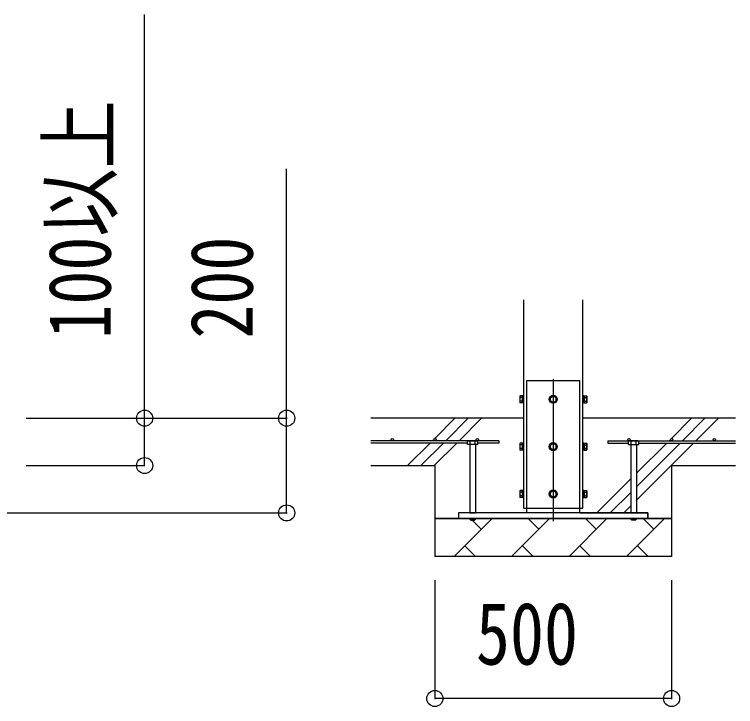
# Model space of a CAD drawing. Units: millimetres, scale not verified. Extents: x -16820 to 16820, y -11880 to 11880.
# Drawn here: x -3147 to -1624, y -7420 to -5958 of the extents above; entities that cross this region are included whole.
import ezdxf
from ezdxf.enums import TextEntityAlignment as Align

# ---------------------------------------------------------------- set-up
doc = ezdxf.new("R2010")
doc.units = ezdxf.units.MM
doc.header["$LTSCALE"] = 50
for name, color, linetype in [('0-3_YKK_11', 7, 'Continuous'), ('0-4_YKK_12', 2, 'Continuous'), ('0-5_YKK_13', 4, 'Continuous'), ('0-6_YKK_A1', 4, 'Continuous'), ('0-7_YKK_D', 6, 'Continuous')]:
    doc.layers.add(name, color=color, linetype=linetype)
doc.styles.add('ＭＳ ゴシック', font='')
doc.styles.get('ＭＳ ゴシック').set_extended_font_data('MS Gothic')

msp = doc.modelspace()

# ---------------------------------------------------------------- linework, layer by layer
at = {"layer": '0-3_YKK_11'}
for p, q in [((-2258.92, -7023), (-2208.92, -7023)), ((-1758.92, -7023), (-1808.92, -7023))]:
    msp.add_line(p, q, dxfattribs=at)
at = {"layer": '0-4_YKK_12'}
msp.add_line((-2008.92, -6728.5), (-2008.92, -7028.5), dxfattribs=at)
at = {"layer": '0-5_YKK_13'}
for p, q in [((-2064.92, -6731), (-1952.92, -6731)), ((-1952.92, -7001), (-1952.92, -6731)), ((-2079.62, -6764.51), (-2079.04, -6763.51)), ((-2079.62, -6764.51), (-2079.62, -6777.5)), ((-2079.62, -6777.5), (-2079.04, -6778.51)), ((-2074.12, -6763.51), (-2079.04, -6763.51)), ((-2074.12, -6767.25), (-2079.04, -6767.25)), ((-2074.12, -6774.75), (-2079.04, -6774.75)), ((-2074.12, -6763.51), (-2074.12, -6778.51)), ((-2072.52, -6763.96), (-2074.12, -6763.96)), ((-2074.12, -6770.5), (-2074.12, -6763.96)), ((-2074.12, -6770.5), (-2072.52, -6770.5)), ((-2074.12, -6771.5), (-2072.52, -6771.5)), ((-2074.12, -6778.05), (-2074.12, -6771.5)), ((-2074.12, -6778.05), (-2072.52, -6778.05)), ((-2072.52, -6770.5), (-2072.52, -6763.96)), ((-2072.52, -6778.05), (-2072.52, -6771.5)), ((-1945.32, -6763.95), (-1943.72, -6763.95)), ((-1945.32, -6770.5), (-1945.32, -6763.95)), ((-1943.72, -6770.5), (-1945.32, -6770.5)), ((-1943.72, -6771.5), (-1945.32, -6771.5)), ((-1945.32, -6778.05), (-1945.32, -6771.5)), ((-1943.72, -6778.05), (-1945.32, -6778.05)), ((-1943.72, -6763.49), (-1938.8, -6763.49)), ((-1943.72, -6763.49), (-1943.72, -6778.51)), ((-1943.72, -6770.5), (-1943.72, -6763.95)), ((-1943.72, -6767.25), (-1938.8, -6767.25)), ((-1943.72, -6778.05), (-1943.72, -6771.5)), ((-1943.72, -6774.75), (-1938.8, -6774.75)), ((-1938.22, -6764.5), (-1938.8, -6763.49)), ((-1938.22, -6777.5), (-1938.8, -6778.51)), ((-1938.22, -6764.5), (-1938.22, -6777.5)), ((-2074.12, -6778.51), (-2079.04, -6778.51)), ((-1943.72, -6778.51), (-1938.8, -6778.51)), ((-2188.42, -6858.5), (-2189.89, -6859.35)), ((-2188.42, -6858.5), (-2169.42, -6858.5)), ((-2184.92, -6866.5), (-2184.92, -7011)), ((-2184.41, -6866.5), (-2184.41, -6859.35)), ((-2173.44, -6866.5), (-2173.44, -6859.35)), ((-2172.92, -6866.5), (-2172.92, -7011)), ((-2169.42, -6858.5), (-2167.95, -6859.35)), ((-2167.95, -6866.5), (-2167.95, -6859.35)), ((-2079.62, -6864.51), (-2079.04, -6863.51)), ((-2079.62, -6864.51), (-2079.62, -6877.5)), ((-2074.12, -6863.51), (-2079.04, -6863.51)), ((-2074.12, -6867.25), (-2079.04, -6867.25)), ((-2074.12, -6863.51), (-2074.12, -6878.51)), ((-2072.52, -6863.96), (-2074.12, -6863.96)), ((-2074.12, -6870.5), (-2074.12, -6863.96)), ((-2072.52, -6870.5), (-2072.52, -6863.96)), ((-1945.32, -6863.95), (-1943.72, -6863.95)), ((-1945.32, -6870.5), (-1945.32, -6863.95)), ((-1943.72, -6863.49), (-1938.8, -6863.49)), ((-1943.72, -6863.49), (-1943.72, -6878.51)), ((-1943.72, -6870.5), (-1943.72, -6863.95)), ((-1943.72, -6867.25), (-1938.8, -6867.25)), ((-1938.22, -6864.5), (-1938.8, -6863.49)), ((-1938.22, -6864.5), (-1938.22, -6877.5)), ((-1848.42, -6858.5), (-1849.89, -6859.35)), ((-1849.89, -6866.5), (-1849.89, -6859.35)), ((-1829.42, -6858.5), (-1848.42, -6858.5)), ((-1844.92, -6866.5), (-1844.92, -7011)), ((-1844.41, -6866.5), (-1844.41, -6859.35)), ((-1833.44, -6866.5), (-1833.44, -6859.35)), ((-1832.92, -6866.5), (-1832.92, -7011)), ((-1829.42, -6858.5), (-1827.95, -6859.35)), ((-2079.62, -6877.5), (-2079.04, -6878.51)), ((-2074.12, -6874.75), (-2079.04, -6874.75)), ((-2074.12, -6878.51), (-2079.04, -6878.51)), ((-2074.12, -6870.5), (-2072.52, -6870.5)), ((-2074.12, -6871.5), (-2072.52, -6871.5)), ((-2074.12, -6878.05), (-2074.12, -6871.5)), ((-2074.12, -6878.05), (-2072.52, -6878.05)), ((-2072.52, -6878.05), (-2072.52, -6871.5)), ((-1943.72, -6870.5), (-1945.32, -6870.5)), ((-1943.72, -6871.5), (-1945.32, -6871.5)), ((-1945.32, -6878.05), (-1945.32, -6871.5)), ((-1943.72, -6878.05), (-1945.32, -6878.05)), ((-1943.72, -6878.05), (-1943.72, -6871.5)), ((-1943.72, -6874.75), (-1938.8, -6874.75)), ((-1943.72, -6878.51), (-1938.8, -6878.51)), ((-1938.22, -6877.5), (-1938.8, -6878.51)), ((-2079.62, -6964.51), (-2079.04, -6963.51)), ((-2079.62, -6964.51), (-2079.62, -6977.5)), ((-2074.12, -6963.51), (-2079.04, -6963.51)), ((-2074.12, -6967.25), (-2079.04, -6967.25)), ((-2074.12, -6974.75), (-2079.04, -6974.75)), ((-2074.12, -6963.51), (-2074.12, -6978.51)), ((-2072.52, -6963.96), (-2074.12, -6963.96)), ((-2074.12, -6970.5), (-2074.12, -6963.96)), ((-2074.12, -6970.5), (-2072.52, -6970.5)), ((-2074.12, -6971.5), (-2072.52, -6971.5)), ((-2074.12, -6978.05), (-2074.12, -6971.5)), ((-2072.52, -6970.5), (-2072.52, -6963.96)), ((-2072.52, -6978.05), (-2072.52, -6971.5)), ((-1945.32, -6963.95), (-1943.72, -6963.95)), ((-1945.32, -6970.5), (-1945.32, -6963.95)), ((-1943.72, -6970.5), (-1945.32, -6970.5)), ((-1943.72, -6971.5), (-1945.32, -6971.5)), ((-1945.32, -6978.05), (-1945.32, -6971.5)), ((-1943.72, -6963.49), (-1938.8, -6963.49)), ((-1943.72, -6963.49), (-1943.72, -6978.51)), ((-1943.72, -6970.5), (-1943.72, -6963.95)), ((-1943.72, -6967.25), (-1938.8, -6967.25)), ((-1943.72, -6978.05), (-1943.72, -6971.5)), ((-1943.72, -6974.75), (-1938.8, -6974.75)), ((-1938.22, -6964.5), (-1938.8, -6963.49)), ((-1938.22, -6964.5), (-1938.22, -6977.5)), ((-2079.62, -6977.5), (-2079.04, -6978.51)), ((-2074.12, -6978.51), (-2079.04, -6978.51)), ((-2074.12, -6978.05), (-2072.52, -6978.05)), ((-1943.72, -6978.05), (-1945.32, -6978.05)), ((-1943.72, -6978.51), (-1938.8, -6978.51)), ((-1938.22, -6977.5), (-1938.8, -6978.51)), ((-1952.92, -7011), (-1952.92, -7001)), ((-2184.92, -7011), (-2172.92, -7011)), ((-1832.92, -7011), (-1844.92, -7011)), ((-2184.92, -7024.5), (-2172.92, -7024.5)), ((-1832.92, -7024.5), (-1844.92, -7024.5))]:
    msp.add_line(p, q, dxfattribs=at)
for points in [[(-2064.92, -7011), (-2064.92, -7001), (-2064.92, -6731)], [(-2071.42, -6762.5), (-2072.52, -6762.5), (-2072.52, -6779.5), (-2071.42, -6779.5)], [(-1946.42, -6762.5), (-1945.32, -6762.5), (-1945.32, -6779.5), (-1946.42, -6779.5)], [(-2167.95, -6866.5), (-2189.89, -6866.5), (-2189.89, -6859.35)], [(-2071.42, -6862.5), (-2072.52, -6862.5), (-2072.52, -6879.5), (-2071.42, -6879.5)], [(-1946.42, -6862.5), (-1945.32, -6862.5), (-1945.32, -6879.5), (-1946.42, -6879.5)], [(-1849.89, -6866.5), (-1827.95, -6866.5), (-1827.95, -6859.35)], [(-2071.42, -6962.5), (-2072.52, -6962.5), (-2072.52, -6979.5), (-2071.42, -6979.5)], [(-1946.42, -6962.5), (-1945.32, -6962.5), (-1945.32, -6979.5), (-1946.42, -6979.5)], [(-2184.92, -7023), (-2184.92, -7024.5), (-2182.92, -7026.5), (-2174.92, -7026.5)], [(-2172.92, -7023), (-2172.92, -7024.5), (-2174.92, -7026.5)], [(-1844.92, -7023), (-1844.92, -7024.5), (-1842.92, -7026.5)], [(-1832.92, -7023), (-1832.92, -7024.5), (-1834.92, -7026.5), (-1842.92, -7026.5)]]:
    msp.add_lwpolyline(points, dxfattribs=at)
for points in [[(-2008.92, -6763.49), (-2015.42, -6767.25), (-2015.42, -6774.75), (-2008.92, -6778.51), (-2002.42, -6774.75), (-2002.42, -6767.25)], [(-2008.92, -6863.49), (-2015.42, -6867.25), (-2015.42, -6874.75), (-2008.92, -6878.51), (-2002.42, -6874.75), (-2002.42, -6867.25)], [(-2008.92, -6963.49), (-2015.42, -6967.25), (-2015.42, -6974.75), (-2008.92, -6978.51), (-2002.42, -6974.75), (-2002.42, -6967.25)], [(-2208.92, -7023), (-1808.92, -7023), (-1808.92, -7011), (-2208.92, -7011)]]:
    msp.add_lwpolyline(points, close=True, dxfattribs=at)
for centre, radius in [((-2008.92, -6771), 8.5), ((-2008.92, -6771), 6.5), ((-2008.92, -6871), 8.5), ((-2008.92, -6871), 6.5), ((-2008.92, -6971), 8.5), ((-2008.92, -6971), 6.5)]:
    msp.add_circle(centre, radius, dxfattribs=at)
for centre, radius, start, end in [((-2076.32, -6765.38), 3.31, 145.51973, 214.48027), ((-2067.2, -6771), 12.42, 162.41205, 197.58795), ((-2076.3, -6776.63), 3.32, 145.61575, 214.38425), ((-2008.92, -6771), 7.05, 157.21814, 202.78186), ((-2008.92, -6771), 7.05, 97.21814, 142.78186), ((-2008.92, -6771), 7.05, 217.21814, 262.78186), ((-2008.92, -6771), 7.05, 37.21814, 82.78186), ((-2008.92, -6771), 7.05, 277.21814, 322.78186), ((-2008.92, -6771), 7.05, 337.21814, 22.78186), ((-1941.54, -6765.37), 3.32, 325.61575, 34.38425), ((-1950.64, -6771), 12.42, 342.41205, 17.58795), ((-1941.54, -6776.63), 3.32, 325.61575, 34.38425), ((-2187.15, -6863.36), 4.86, 55.61575, 124.38425), ((-2178.92, -6876.65), 18.15, 72.41205, 107.58795), ((-2170.69, -6863.36), 4.86, 55.61575, 124.38425), ((-2076.32, -6865.38), 3.31, 145.51973, 214.48027), ((-2067.2, -6871), 12.42, 162.41205, 197.58795), ((-2008.92, -6871), 7.05, 157.21814, 202.78186), ((-2008.92, -6871), 7.05, 97.21814, 142.78186), ((-2008.92, -6871), 7.05, 37.21814, 82.78186), ((-2008.92, -6871), 7.05, 337.21814, 22.78186), ((-1941.54, -6865.37), 3.32, 325.61575, 34.38425), ((-1950.64, -6871), 12.42, 342.41205, 17.58795), ((-1847.15, -6863.36), 4.86, 55.61575, 124.38425), ((-1838.92, -6876.65), 18.15, 72.41205, 107.58795), ((-1830.69, -6863.36), 4.86, 55.61575, 124.38425), ((-2076.3, -6876.63), 3.32, 145.61575, 214.38425), ((-2008.92, -6871), 7.05, 217.21814, 262.78186), ((-2008.92, -6871), 7.05, 277.21814, 322.78186), ((-1941.54, -6876.63), 3.32, 325.61575, 34.38425), ((-2076.32, -6965.38), 3.31, 145.51973, 214.48027), ((-2067.2, -6971), 12.42, 162.41205, 197.58795), ((-2076.3, -6976.63), 3.32, 145.61575, 214.38425), ((-2008.92, -6971), 7.05, 157.21814, 202.78186), ((-2008.92, -6971), 7.05, 97.21814, 142.78186), ((-2008.92, -6971), 7.05, 217.21814, 262.78186), ((-2008.92, -6971), 7.05, 37.21814, 82.78186), ((-2008.92, -6971), 7.05, 277.21814, 322.78186), ((-2008.92, -6971), 7.05, 337.21814, 22.78186), ((-1941.54, -6965.37), 3.32, 325.61575, 34.38425), ((-1950.64, -6971), 12.42, 342.41205, 17.58795), ((-1941.54, -6976.63), 3.32, 325.61575, 34.38425)]:
    msp.add_arc(centre, radius, start, end, dxfattribs=at)
at = {"layer": '0-6_YKK_A1'}
for p, q in [((-2071.42, -6561), (-2071.42, -7001)), ((-1946.42, -7001), (-1946.42, -6561)), ((-2071.42, -6811), (-2394.08, -6811)), ((-2259.14, -6853.51), (-2216.63, -6811)), ((-2235.85, -6858.5), (-2188.35, -6811)), ((-2207.57, -6858.5), (-2160.07, -6811)), ((-1623.76, -6811), (-1946.42, -6811)), ((-1759.14, -6853.51), (-1716.63, -6811)), ((-1735.85, -6858.5), (-1688.35, -6811)), ((-1707.57, -6858.5), (-1660.07, -6811)), ((-2123.92, -6858.5), (-2394.08, -6858.5)), ((-2189.89, -6863.5), (-2394.08, -6863.5)), ((-2316.63, -6911), (-2269.13, -6863.5)), ((-2288.35, -6911), (-2240.85, -6863.5)), ((-2264.13, -6858.5), (-2261.41, -6855.78)), ((-2260.07, -6911), (-2212.57, -6863.5)), ((-2123.92, -6863.5), (-2167.95, -6863.5)), ((-2123.92, -6858.5), (-2123.92, -6863.5)), ((-1893.92, -6858.5), (-1623.76, -6858.5)), ((-1893.92, -6858.5), (-1893.92, -6863.5)), ((-1893.92, -6863.5), (-1849.89, -6863.5)), ((-1832.92, -6983.85), (-1712.57, -6863.5)), ((-1832.92, -6955.57), (-1740.85, -6863.5)), ((-1832.92, -6927.29), (-1769.13, -6863.5)), ((-1827.95, -6863.5), (-1623.76, -6863.5)), ((-1764.13, -6858.5), (-1761.41, -6855.78)), ((-2394.08, -6911), (-2258.92, -6911)), ((-2258.92, -6911), (-2258.92, -7103)), ((-1758.92, -6911), (-1623.76, -6911)), ((-1758.92, -6911), (-1758.92, -7103)), ((-1916.63, -7011), (-1844.92, -6939.29)), ((-1888.35, -7011), (-1844.92, -6967.57)), ((-2071.42, -7001), (-1946.42, -7001)), ((-1860.07, -7011), (-1844.92, -6995.85)), ((-2064.92, -7011), (-2208.92, -7011)), ((-2208.92, -7011), (-2208.92, -7023)), ((-1952.92, -7011), (-1808.92, -7011)), ((-1808.92, -7011), (-1808.92, -7023)), ((-2208.92, -7023), (-2258.92, -7023)), ((-1758.92, -7023), (-2258.92, -7023)), ((-2218.18, -7103), (-2138.18, -7023)), ((-2160.85, -7045.66), (-2180.01, -7026.5)), ((-2096.76, -7103), (-2016.76, -7023)), ((-2039.42, -7045.66), (-2062.09, -7023)), ((-1975.34, -7103), (-1895.34, -7023)), ((-1918, -7045.66), (-1940.66, -7023)), ((-1853.92, -7103), (-1773.92, -7023)), ((-1796.58, -7045.66), (-1819.24, -7023)), ((-1808.92, -7023), (-1758.92, -7023)), ((-2195.52, -7080.34), (-2172.86, -7103)), ((-2074.1, -7080.34), (-2051.44, -7103)), ((-1952.68, -7080.34), (-1930.02, -7103)), ((-1831.26, -7080.34), (-1808.6, -7103)), ((-1758.92, -7103), (-2258.92, -7103))]:
    msp.add_line(p, q, dxfattribs=at)
for centre in [(-2348.92, -6856), (-2258.92, -6856), (-2168.92, -6856), (-1848.92, -6856), (-1758.92, -6856), (-1668.92, -6856)]:
    msp.add_circle(centre, 2.5, dxfattribs=at)
at = {"layer": '0-7_YKK_D'}
for p, q in [((-3121.92, -6811), (-2871.42, -6811)), ((-3121.92, -6811), (-2570.92, -6811)), ((-3121.92, -6911), (-2871.42, -6911)), ((-3521.92, -7011), (-2570.92, -7011)), ((-2258.92, -7153), (-2258.92, -7404)), ((-1758.92, -7153), (-1758.92, -7404)), ((-1758.92, -7403), (-2258.92, -7403))]:
    msp.add_line(p, q, dxfattribs=at)
for points in [[(-2871.92, -6911), (-2871.92, -6811), (-2871.92, -5958.2)], [(-2571.92, -7011), (-2571.92, -6811), (-2571.92, -6284.6)]]:
    msp.add_lwpolyline(points, dxfattribs=at)
for centre in [(-2871.92, -6811), (-2571.92, -6811), (-2871.92, -6911), (-2571.92, -7011), (-2258.92, -7403), (-1758.92, -7403)]:
    msp.add_circle(centre, 17, dxfattribs=at)

# ---------------------------------------------------------------- texts
at = {"layer": '0-7_YKK_D', "style": 'ＭＳ ゴシック', "width": 0.8}
for s, p in [('100以上', (-2903.92, -6643)), ('200', (-2603.92, -6643))]:
    msp.add_text(s, height=132, rotation=90, dxfattribs=at).set_placement(p, align=Align.BOTTOM_LEFT)
msp.add_text('500', height=132, dxfattribs=at).set_placement((-2172.12, -7371), align=Align.BOTTOM_LEFT)

doc.saveas('drawing.dxf')
